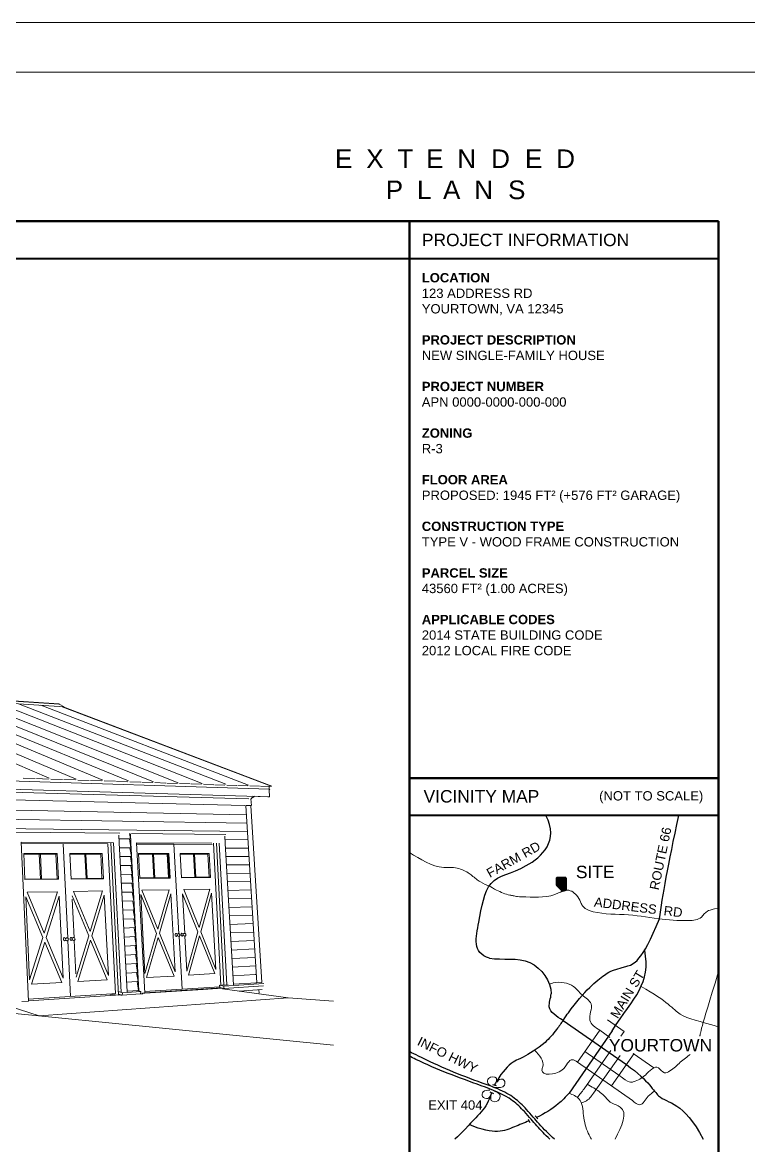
# Model space of a CAD drawing. Header units: inches. Extents: x -4969 to 16721, y 2489 to 24693.
# Drawn here: x 4529 to 5933, y 12389 to 14559 of the extents above; entities that cross this region are included whole.
import ezdxf

# ---------------------------------------------------------------- set-up
doc = ezdxf.new("R2010")
doc.units = ezdxf.units.IN
doc.header["$MEASUREMENT"] = 0
doc.layers.get('0').update_dxf_attribs({"lineweight": 5})
doc.layers.add('0-NPLT', color=1, linetype='Continuous', plot=False)
for name, color, linetype, lineweight in [('1', 1, 'Continuous', 9), ('2', 6, 'Continuous', 20), ('3', 3, 'Continuous', 30), ('4', 2, 'Continuous', 40), ('5', 4, 'Continuous', 50), ('A-TEXTx', 7, 'Continuous', 20)]:
    doc.layers.add(name, color=color, linetype=linetype, lineweight=lineweight)
doc.styles.get("Standard").update_dxf_attribs({"font": 'Arial.ttf'})

# ---------------------------------------------------------------- blocks, each defined once
blk = doc.blocks.new('BORDER 11X17')
at = {"layer": '0-NPLT', "lineweight": 9, "ltscale": 0.1}
blk.add_lwpolyline([(29864.74, -10461.77), (29048.74, -10461.77), (29048.74, -10989.77), (29864.74, -10989.77), (29864.74, -10461.77)], dxfattribs=at)
blk.add_lwpolyline([(29792.74, -10473.77), (29078.74, -10473.77), (29078.74, -10977.77), (29792.74, -10977.77)], close=True, dxfattribs=at)

msp = doc.modelspace()

# ---------------------------------------------------------------- hatches: boundary and pattern name
at = {"layer": '5', "ltscale": 0.25}
h = msp.add_hatch(dxfattribs=at)
h.set_pattern_fill('ANSI31', color=256, scale=1.125, style=0)
h.set_pattern_definition([(45, (3620.70168, -3089.8541), (-0.0994368911, 0.0994368911), [])])
h.paths.add_polyline_path([(5561.8298029, 12906.3483184), (5561.8298029, 12892.5014985), (5573.2633691, 12881.0679323), (5579.369108, 12883.3131901), (5579.369108, 12906.3483184)])

# ---------------------------------------------------------------- linework, layer by layer
at = {"layer": '1'}
for p, q in [((4600.274938, 13241.6213959), (4444.3771764, 13252.2538912)), ((4609.9415457, 13236.7869002), (4444.5651004, 13247.9032935)), ((4609.8453103, 13236.6609026), (4444.5710623, 13247.765272)), ((4830.3656737, 13089.9712044), (4444.7542027, 13243.5254169)), ((4477.6945573, 13245.539786), (4876.8477998, 13088.6309547)), ((4521.7199511, 13242.5818283), (4922.1882221, 13087.0664473)), ((4564.869051, 13239.6827466), (4966.5073732, 13085.5371797)), ((4599.8303125, 13242.3912837), (4599.6303133, 13242.4664556)), ((4600.005396, 13242.2585828), (4599.8303125, 13242.3912837)), ((4600.1436224, 13242.0773906), (4600.005396, 13242.2585828)), ((4600.2355612, 13241.8600557), (4600.1436224, 13242.0773906)), ((4600.274938, 13241.6213959), (4600.2355612, 13241.8600557)), ((4600.274938, 13241.6213959), (4609.9415457, 13236.7869002)), ((5011.5395647, 13083.7315164), (4608.1159522, 13236.7770939)), ((4609.9415457, 13236.7869002), (4609.8453103, 13236.6609026)), ((4445.4233755, 13228.0335078), (4782.9586087, 13091.8706762)), ((4446.1413711, 13211.4113096), (4734.3332611, 13093.5485326)), ((4446.8999199, 13193.8502696), (4684.5332765, 13095.2669208)), ((4447.9724006, 13175.1549117), (4633.5155713, 13097.0273274)), ((4452.0085346, 13154.0967538), (4581.2349284, 13098.8313127)), ((4554.127615, 13098.1732215), (4530.5542312, 13098.9779109)), ((4579.6531067, 13097.3018958), (4556.3593096, 13098.0970414)), ((4607.0569459, 13096.3664519), (4584.061443, 13097.151415)), ((4631.9601969, 13095.5163667), (4609.2340929, 13096.2921338)), ((4658.7000521, 13094.6035882), (4636.2614383, 13095.3695417)), ((4683.0035411, 13093.7739763), (4660.8246274, 13094.5310648)), ((4709.1032552, 13092.8830493), (4687.2015432, 13093.6306753)), ((4732.828391, 13092.0731797), (4711.1771402, 13092.8122562)), ((4758.3106791, 13091.2033289), (4736.9268267, 13091.9332775)), ((4781.4778634, 13090.4125053), (4760.3356665, 13091.1342049)), ((4785.4802333, 13090.2758824), (4806.3643782, 13089.5629915)), ((4808.3421772, 13089.4954783), (4829.1660082, 13088.7846462)), ((4853.3044581, 13087.960668), (4832.7300838, 13088.6629847)), ((4875.4132055, 13087.2059747), (4855.2366991, 13087.89471)), ((4899.1691866, 13086.3950522), (4879.2333064, 13087.0755736)), ((4920.7757116, 13085.6575025), (4901.0574258, 13086.3305962)), ((4943.9950981, 13084.864897), (4924.5093119, 13085.5300542)), ((4965.1163211, 13084.1439133), (4945.8408217, 13084.8018922)), ((4968.766326, 13084.0193185), (4987.8170906, 13083.369011)), ((4989.6217184, 13083.3074091), (5008.6270575, 13082.6586522)), ((4452.1012584, 13073.4349332), (4967.161356, 13059.1526631)), ((4959.2352593, 13046.4129145), (4452.734539, 13058.7739574)), ((4454.1181158, 13079.1198607), (5006.9300524, 13063.0694394)), ((4453.6213368, 13038.2438451), (4962.0623964, 13028.2032778)), ((4982.3919602, 12703.4147474), (4961.4137549, 13046.4713989)), ((4961.4137549, 13046.4713989), (4970.8626648, 13046.2395351)), ((4454.4050802, 13020.0995297), (4963.0438433, 13012.1493309)), ((4455.189829, 13001.9319398), (4964.0264036, 12996.0771711)), ((4515.6244141, 12994.4300618), (4717.6645088, 12992.422086)), ((4526.8453157, 12975.2661918), (4540.8814535, 12668.2180566)), ((4705.2689451, 12974.2779233), (4526.8453157, 12975.2661918)), ((4694.3480334, 12971.8621916), (4526.9630921, 12972.6897686)), ((4608.1006446, 12972.2230983), (4616.9415685, 12790.0819456)), ((4608.1047105, 12972.2230783), (4616.945734, 12790.0804115)), ((4709.2417926, 12683.0995417), (4694.3480334, 12971.8621916)), ((4699.9477313, 12974.3073969), (4715.1787677, 12680.1565081)), ((4705.2851175, 12974.2778203), (4720.2875466, 12685.7762326)), ((4716.579519, 12974.2159766), (4715.8116314, 12988.8799161)), ((4716.160046, 12981.6720919), (4738.138959, 12981.7832674)), ((4716.5795558, 12974.2152742), (4716.5784824, 12974.2152667)), ((4716.579519, 12974.2159766), (4716.5887396, 12974.215926)), ((4716.5795558, 12974.2152742), (4716.579519, 12974.2159766)), ((4716.5887396, 12974.215926), (4731.6645813, 12686.506369)), ((4736.3150047, 12981.7740413), (4739.0481135, 12964.6745252)), ((4736.4470075, 12992.3688512), (4738.138959, 12981.7832674)), ((4738.0710365, 12991.6948148), (4739.0067811, 12974.0910505)), ((4739.0057072, 12974.0910431), (4739.0067811, 12974.0910505)), ((4739.0057072, 12974.0910431), (4754.2250277, 12687.9542146)), ((4740.085346, 12992.1992565), (4922.2133684, 12990.3891769)), ((4750.126623, 12974.0294448), (4765.6824745, 12683.7070716)), ((4750.1294826, 12973.9760753), (4895.5238956, 12973.1726296)), ((4750.2609522, 12971.5224275), (4822.1982187, 12971.1678677)), ((4822.1982187, 12971.1678677), (4822.2018852, 12971.1678496)), ((4822.1982187, 12971.1678677), (4831.8800573, 12798.5316381)), ((4822.2018852, 12971.1678496), (4895.9282657, 12970.8044717)), ((4912.9796643, 12698.7962089), (4898.8262062, 12973.2057804)), ((4904.5536588, 12973.1740567), (4918.7197236, 12699.5905354)), ((4909.8910449, 12973.1444801), (4924.0983057, 12699.9342386)), ((4921.186449, 12973.0826309), (4920.3559589, 12987.0229026)), ((4920.7556913, 12980.3131554), (4965.0100793, 12979.9867677)), ((4921.194667, 12973.0825858), (4937.4898252, 12699.7154717)), ((4531.922994, 12953.3309561), (4534.2305038, 12902.9745794)), ((4531.922994, 12953.3309561), (4596.6324016, 12953.3002663)), ((4559.2214899, 12952.4840857), (4531.9614072, 12952.492671)), ((4531.9614072, 12952.492671), (4531.9614505, 12952.4917254)), ((4561.3411374, 12952.4834917), (4531.9614505, 12952.4917254)), ((4559.2214899, 12952.4840857), (4559.2214459, 12952.4850253)), ((4562.048279, 12952.4842325), (4561.3411374, 12952.4834917)), ((4564.3128027, 12904.1828437), (4562.048279, 12952.4842325)), ((4563.8527267, 12952.4837264), (4562.048279, 12952.4842325)), ((4564.2415175, 12952.4826789), (4563.8527267, 12952.4837264)), ((4566.5085679, 12904.2069322), (4564.2415175, 12952.4826789)), ((4591.7103706, 12952.4759131), (4564.2415175, 12952.4826789)), ((4591.7103706, 12952.4759131), (4591.7104153, 12952.4749807)), ((4591.877928, 12952.4749337), (4591.7103706, 12952.4759131)), ((4591.8776934, 12952.4758662), (4591.877928, 12952.4749337)), ((4594.003634, 12952.474338), (4591.877928, 12952.4749337)), ((4594.003634, 12952.474338), (4595.4221206, 12952.4748721)), ((4596.3043163, 12904.5520608), (4594.003634, 12952.474338)), ((4596.6324016, 12953.3002663), (4595.4221206, 12952.4748721)), ((4599.018376, 12903.6984901), (4596.6324016, 12953.3002663)), ((4623.7536976, 12903.9748715), (4621.338672, 12953.2885488)), ((4683.1006677, 12953.2592569), (4621.338672, 12953.2885488)), ((4621.3788765, 12952.467592), (4647.3249311, 12952.4593946)), ((4621.3789218, 12952.466666), (4621.3788765, 12952.467592)), ((4621.3789218, 12952.466666), (4649.4593883, 12952.4587964)), ((4647.3249311, 12952.4593946), (4647.3248852, 12952.4603149)), ((4649.4593883, 12952.4587964), (4650.1714558, 12952.4595165)), ((4652.5362708, 12905.1506907), (4650.1714558, 12952.4595165)), ((4650.1714558, 12952.4595165), (4651.9362746, 12952.4590215)), ((4651.9362746, 12952.4590215), (4652.27565, 12952.4580071)), ((4652.27565, 12952.4580071), (4652.275604, 12952.4589264)), ((4652.27565, 12952.4580071), (4677.6974712, 12952.4508826)), ((4654.6427385, 12905.1737995), (4652.27565, 12952.4580071)), ((4652.27565, 12952.4580071), (4680.481522, 12952.4511161)), ((4683.1978719, 12905.5049457), (4680.8168175, 12952.1324277)), ((4683.4358845, 12952.9405999), (4685.9054026, 12904.6693268)), ((4717.0692005, 12964.5633497), (4739.0481135, 12964.6745252)), ((4737.2241592, 12964.6652992), (4739.957268, 12947.5657831)), ((4753.7512974, 12953.2257494), (4756.3134824, 12905.4560352)), ((4753.7512974, 12953.2257494), (4812.0384539, 12953.1981055)), ((4777.8518369, 12952.4228141), (4753.793954, 12952.4304534)), ((4753.793954, 12952.4304534), (4753.7940021, 12952.4295564)), ((4780.0037498, 12952.4222111), (4753.7940021, 12952.4295564)), ((4777.8518369, 12952.4228141), (4777.8517883, 12952.4237059)), ((4780.7216187, 12952.422901), (4780.0037498, 12952.4222111)), ((4783.2236925, 12906.5843843), (4780.7216187, 12952.422901)), ((4782.4279302, 12952.4224224), (4780.7216187, 12952.422901)), ((4782.6972884, 12952.4214562), (4782.4279302, 12952.4224224)), ((4782.6972884, 12952.4214562), (4782.6972397, 12952.4223469)), ((4785.2012868, 12906.6060793), (4782.6972884, 12952.4214562)), ((4807.0512732, 12952.4155163), (4782.6972884, 12952.4214562)), ((4807.0512732, 12952.4155163), (4807.0513223, 12952.4146309)), ((4807.2817997, 12952.4145663), (4807.0512732, 12952.4155163)), ((4807.2814892, 12952.4154518), (4807.2817997, 12952.4145663)), ((4809.4372999, 12952.4139622), (4807.2817997, 12952.4145663)), ((4809.4372999, 12952.4139622), (4810.8755146, 12952.4144437)), ((4811.9667397, 12906.9170403), (4809.4372999, 12952.4139622)), ((4812.0384539, 12953.1981055), (4810.8755146, 12952.4144437)), ((4813.4083351, 12906.8981814), (4810.8755146, 12952.4144437)), ((4814.6608554, 12906.1079827), (4812.0384539, 12953.1981055)), ((4836.9609852, 12906.3571544), (4834.316305, 12953.1875398)), ((4890.3528941, 12953.1609632), (4834.316305, 12953.1875398)), ((4834.3603365, 12952.4078569), (4857.3031246, 12952.4005477)), ((4834.3603862, 12952.4069775), (4834.3603365, 12952.4078569)), ((4834.3603862, 12952.4069775), (4859.463041, 12952.3999424)), ((4857.3031246, 12952.4005477), (4857.3030746, 12952.4014222)), ((4859.463041, 12952.3999424), (4860.1835664, 12952.4006143)), ((4862.7625702, 12907.4569578), (4860.1835664, 12952.4006143)), ((4860.1835664, 12952.4006143), (4861.8543836, 12952.4001457)), ((4861.8543836, 12952.4001457), (4862.0829888, 12952.3992082)), ((4862.0829888, 12952.3992082), (4862.0829386, 12952.4000816)), ((4864.66372, 12907.4778142), (4862.0829888, 12952.3992082)), ((4862.0829888, 12952.3992082), (4887.7645574, 12952.3920109)), ((4885.3503543, 12952.3926875), (4885.3503037, 12952.3935557)), ((4885.6018427, 12952.392617), (4885.6015068, 12952.3934853)), ((4890.3680512, 12907.7767983), (4887.7645574, 12952.3920109)), ((4890.3528941, 12953.1609632), (4893.0518119, 12906.9838882)), ((4921.7347968, 12964.0213837), (4965.9948721, 12963.8780893)), ((4717.978355, 12947.4546076), (4739.957268, 12947.5657831)), ((4718.8875095, 12930.3458655), (4740.8664225, 12930.457041)), ((4738.1333137, 12947.556557), (4740.8664225, 12930.457041)), ((4739.0793204, 12930.2302154), (4740.8664225, 12930.457041)), ((4739.0793204, 12930.2302154), (4741.775577, 12913.3482988)), ((4922.7070464, 12947.7109507), (4966.9807841, 12947.7511049)), ((4923.6804139, 12931.3817653), (4967.9678171, 12931.6057833)), ((4719.788792, 12913.145659), (4741.775577, 12913.3482988)), ((4739.986914, 12913.1304734), (4741.775577, 12913.3482988)), ((4739.986914, 12913.1304734), (4742.6858269, 12896.2189425)), ((4756.2697652, 12906.2711033), (4784.9326621, 12906.5856697)), ((4756.3134824, 12905.4560352), (4814.6608554, 12906.1079827)), ((4784.9326621, 12906.5856697), (4813.4083351, 12906.8981814)), ((4811.9667397, 12906.9170403), (4813.4083351, 12906.8981814)), ((4814.6608554, 12906.1079827), (4813.4083351, 12906.8981814)), ((4864.4359341, 12907.4581935), (4836.9158619, 12907.1561692)), ((4893.0518119, 12906.9838882), (4836.9609852, 12906.3571544)), ((4891.8143794, 12907.7586634), (4864.4359341, 12907.4581935)), ((4890.3680512, 12907.7767983), (4891.8143794, 12907.7586634)), ((4893.0518119, 12906.9838882), (4891.8143794, 12907.7586634)), ((4924.6549012, 12915.0337951), (4968.9559731, 12915.4420932)), ((4534.1894311, 12903.8709016), (4534.1911285, 12903.833859)), ((4534.1911285, 12903.833859), (4566.1202292, 12904.184271)), ((4534.2305038, 12902.9745794), (4599.018376, 12903.6984901)), ((4566.1202292, 12904.184271), (4597.7262283, 12904.531137)), ((4596.3043163, 12904.5520608), (4597.7262283, 12904.531137)), ((4654.3039368, 12905.1520599), (4623.7124892, 12904.8163282)), ((4685.9054026, 12904.6693268), (4623.7536976, 12903.9748715)), ((4684.6288905, 12905.4848668), (4654.3039368, 12905.1520599)), ((4683.1978719, 12905.5049457), (4684.6288905, 12905.4848668)), ((4685.9054026, 12904.6693268), (4684.6288905, 12905.4848668)), ((4720.6911661, 12895.924622), (4742.6858269, 12896.2189425)), ((4740.8956005, 12896.010139), (4742.6858269, 12896.2189425)), ((4740.8956005, 12896.010139), (4743.5971743, 12879.0689346)), ((4841.0066136, 12883.7135488), (4891.6681778, 12884.5658096)), ((4891.6681778, 12884.5658096), (4870.7447287, 12810.2471089)), ((4925.6305101, 12898.6670077), (4969.9452539, 12899.2600032)), ((4535.7427673, 12869.9727232), (4543.1051688, 12709.3043431)), ((4568.9819928, 12790.9698559), (4535.7427673, 12869.9727232)), ((4597.0687829, 12879.6098726), (4538.5451489, 12878.625351)), ((4538.5451489, 12878.625351), (4571.7385537, 12799.6693763)), ((4571.7385537, 12799.6693763), (4597.0687829, 12879.6098726)), ((4575.2966282, 12791.2059107), (4600.5819938, 12871.1926011)), ((4608.1936354, 12712.9549666), (4600.5819938, 12871.1926011)), ((4657.5334923, 12794.2801039), (4625.3363271, 12871.6583263)), ((4629.2975471, 12790.7912142), (4625.6436909, 12865.4011764)), ((4627.9893087, 12880.1300372), (4684.1297211, 12881.0744666)), ((4660.1432493, 12802.7968075), (4627.9893087, 12880.1300372)), ((4684.1297211, 12881.0744666), (4660.1432493, 12802.7968075)), ((4663.5902214, 12794.5065176), (4687.5343521, 12872.828513)), ((4687.5343521, 12872.828513), (4695.4629416, 12717.8496492)), ((4721.5946336, 12878.6827167), (4743.5971743, 12879.0689346)), ((4741.805382, 12878.8691751), (4743.5971743, 12879.0689346)), ((4741.805382, 12878.8691751), (4744.509621, 12861.8982378)), ((4788.6739843, 12799.1824213), (4757.9923985, 12874.1541027)), ((4757.9923985, 12874.1541027), (4766.1632845, 12721.8150266)), ((4813.1325983, 12883.2446345), (4760.4312644, 12882.3580594)), ((4760.4312644, 12882.3580594), (4791.0732881, 12807.428628)), ((4791.0732881, 12807.428628), (4813.1325983, 12883.2446345)), ((4794.3586312, 12799.3949258), (4816.3791614, 12875.2525847)), ((4824.7409806, 12725.1004799), (4816.3791614, 12875.2525847)), ((4868.4694157, 12802.1653485), (4838.6938628, 12875.672411)), ((4843.0152099, 12799.1526268), (4838.6938628, 12875.672411)), ((4870.7447287, 12810.2471089), (4841.0066136, 12883.7135488)), ((4873.9334243, 12802.369605), (4894.8201606, 12876.7283648)), ((4894.8201606, 12876.7283648), (4903.4244415, 12729.5136073)), ((4926.6072426, 12882.2813705), (4970.9356615, 12883.0594819)), ((4927.5851007, 12865.8768511), (4971.9271979, 12866.8404977)), ((4722.4991965, 12861.4199052), (4744.509621, 12861.8982378)), ((4723.404857, 12844.1361494), (4745.4231692, 12844.7068147)), ((4742.7162604, 12861.7075442), (4744.509621, 12861.8982378)), ((4742.7162604, 12861.7075442), (4745.4231692, 12844.7068147)), ((4743.6282377, 12844.525209), (4745.4231692, 12844.7068147)), ((4743.6282377, 12844.525209), (4746.3378207, 12827.4946277)), ((4928.5640862, 12849.4534168), (4972.9198648, 12850.6030191)), ((4627.3175688, 12831.2214054), (4627.316632, 12831.2214405)), ((4724.3116169, 12826.8314111), (4746.3378207, 12827.4946277)), ((4744.541316, 12827.322132), (4746.3378207, 12827.4946277)), ((4744.541316, 12827.322132), (4747.2535776, 12810.2616391)), ((4929.5442013, 12833.0110347), (4973.9136644, 12834.3470145)), ((4628.034219, 12816.5877585), (4628.0332815, 12816.5877979)), ((4628.7516051, 12801.9390842), (4628.7506669, 12801.9391279)), ((4629.2965934, 12790.7915665), (4628.7516051, 12801.9390842)), ((4725.2194783, 12809.5056522), (4747.2535776, 12810.2616391)), ((4745.44381, 12810.0978744), (4748.1587492, 12793.0073609)), ((4745.4506134, 12810.097832), (4747.2535776, 12810.2616391)), ((4766.1632845, 12721.8150266), (4788.6739843, 12799.1824213)), ((4794.3586312, 12799.3949258), (4824.7409806, 12725.1004799)), ((4824.415625, 12796.1882391), (4824.5700341, 12797.6101361)), ((4824.5700341, 12797.6101361), (4825.1494738, 12798.6684966)), ((4825.1494738, 12798.6684966), (4825.9984029, 12799.0798259)), ((4825.9984029, 12799.0798259), (4826.8892444, 12798.7343431)), ((4826.8892444, 12798.7343431), (4827.5834715, 12797.7249625)), ((4827.5856721, 12797.7150637), (4827.5834715, 12797.7249625)), ((4827.8295386, 12797.363298), (4827.5834715, 12797.7249625)), ((4829.2783497, 12797.7724908), (4828.8727879, 12797.0305737)), ((4829.2783497, 12797.7724908), (4829.6042663, 12798.243966)), ((4829.6042663, 12798.243966), (4830.3727801, 12798.616868)), ((4830.3727801, 12798.616868), (4831.0885357, 12798.7965603)), ((4831.0885357, 12798.7965603), (4831.8284, 12798.551692)), ((4832.635116, 12798.2385163), (4831.8284, 12798.551692)), ((4832.635116, 12798.2385163), (4833.0181047, 12797.7054396)), ((4833.5046274, 12796.9973805), (4833.0181047, 12797.7054396)), ((4836.0902592, 12796.6371977), (4836.242972, 12798.054931)), ((4836.242972, 12798.054931), (4836.8184743, 12799.1101425)), ((4836.8184743, 12799.1101425), (4837.6622824, 12799.5201808)), ((4838.5481921, 12799.1756085), (4837.6622824, 12799.5201808)), ((4839.4883651, 12797.8091573), (4838.5481921, 12799.1756085)), ((4839.2069663, 12797.8217899), (4840.6962819, 12797.7549311)), ((4840.9480128, 12798.2172103), (4841.2751138, 12798.6874004)), ((4842.0389855, 12799.0591304), (4841.2751138, 12798.6874004)), ((4842.0389855, 12799.0591304), (4842.7550632, 12799.2383928)), ((4842.7550632, 12799.2383928), (4843.495353, 12798.9943316)), ((4843.495353, 12798.9943316), (4844.2975954, 12798.6819823)), ((4844.2975954, 12798.6819823), (4844.6820113, 12798.1505471)), ((4844.6820113, 12798.1505471), (4845.166131, 12797.4445021)), ((4868.4694157, 12802.1653485), (4847.1262965, 12726.3560074)), ((4903.4244415, 12729.5136073), (4873.9334243, 12802.369605)), ((4930.5254477, 12816.5496721), (4974.9085985, 12818.072452)), ((4931.5078275, 12800.0692962), (4975.904669, 12801.7793)), ((4543.1051688, 12709.3043431), (4568.9819928, 12790.9698559)), ((4572.5449623, 12782.5014033), (4546.7142104, 12700.7894603)), ((4605.4870743, 12704.2047143), (4572.5449623, 12782.5014033)), ((4575.2966282, 12791.2059107), (4608.1936354, 12712.9549666)), ((4608.6207903, 12787.8896542), (4608.8078613, 12789.3885634)), ((4608.9515612, 12786.4105035), (4608.6207903, 12787.8896542)), ((4608.8078613, 12789.3885634), (4609.4624419, 12790.5052186)), ((4609.7114237, 12785.347931), (4608.9515612, 12786.4105035)), ((4609.4624419, 12790.5052186), (4610.4088108, 12790.9405145)), ((4609.7114237, 12785.347931), (4610.6964462, 12784.9867533)), ((4610.4088108, 12790.9405145), (4611.3932692, 12790.5782962)), ((4610.6964462, 12784.9867533), (4611.6424863, 12785.4233664)), ((4612.1522387, 12789.5160003), (4611.3932692, 12790.5782962)), ((4611.6424863, 12785.4233664), (4612.296174, 12786.5402981)), ((4611.9250388, 12789.1416837), (4613.2853001, 12789.0725691)), ((4612.0460551, 12786.6393603), (4613.2687186, 12786.5762806)), ((4612.3581638, 12789.1196767), (4612.1522387, 12789.5160003)), ((4612.3431859, 12786.6240308), (4612.296174, 12786.5402981)), ((4613.5658723, 12789.5518985), (4613.1076463, 12788.7690654)), ((4613.2086809, 12786.6816759), (4613.4058503, 12786.3355483)), ((4614.0940644, 12785.3724515), (4613.4058503, 12786.3355483)), ((4613.5658723, 12789.5518985), (4613.8676685, 12790.0470424)), ((4613.8676685, 12790.0470424), (4614.7245187, 12790.4417062)), ((4614.9860495, 12785.0450722), (4614.0940644, 12785.3724515)), ((4614.7245187, 12790.4417062), (4615.4318131, 12790.6292491)), ((4614.9860495, 12785.0450722), (4615.7152364, 12784.7838921)), ((4615.4318131, 12790.6292491), (4616.1611242, 12790.3693613)), ((4615.7152364, 12784.7838921), (4616.4230442, 12784.9702857)), ((4617.0527694, 12790.0409934), (4616.1611242, 12790.3693613)), ((4616.4230442, 12784.9702857), (4617.2796952, 12785.366226)), ((4617.7403926, 12789.0776992), (4617.0527694, 12790.0409934)), ((4617.1728609, 12785.3168477), (4622.4068665, 12677.4856042)), ((4617.1768628, 12785.3186973), (4622.4109608, 12677.4858689)), ((4617.2796952, 12785.366226), (4617.5823264, 12785.860758)), ((4617.5823264, 12785.860758), (4618.0401136, 12786.6443554)), ((4617.7403926, 12789.0776992), (4617.9387029, 12788.7322209)), ((4618.1705193, 12787.6953152), (4617.9387029, 12788.7322209)), ((4618.0401136, 12786.6443554), (4618.1705193, 12787.6953152)), ((4621.5762099, 12788.3878666), (4621.7612501, 12789.8821496)), ((4621.9058586, 12786.9132217), (4621.5762099, 12788.3878666)), ((4621.7612501, 12789.8821496), (4622.4111931, 12790.9953003)), ((4622.6617473, 12785.8538245), (4621.9058586, 12786.9132217)), ((4622.4111931, 12790.9953003), (4623.3515632, 12791.4291517)), ((4622.6617473, 12785.8538245), (4623.6410122, 12785.4936401)), ((4624.3302697, 12791.0679331), (4623.3515632, 12791.4291517)), ((4624.5810557, 12785.9288007), (4623.6410122, 12785.4936401)), ((4625.0852734, 12790.0088108), (4624.3302697, 12791.0679331)), ((4624.5810557, 12785.9288007), (4625.2301137, 12787.0422263)), ((4624.8697448, 12789.636054), (4626.2379284, 12789.5670288)), ((4624.9915229, 12787.1414042), (4626.2248993, 12787.0782222)), ((4625.293854, 12789.6146576), (4625.0852734, 12790.0088108)), ((4625.2784645, 12787.1267051), (4625.2301137, 12787.0422263)), ((4625.2301137, 12787.0422263), (4625.2318402, 12787.0562013)), ((4626.0618823, 12789.2650748), (4626.5168578, 12790.0454479)), ((4626.1635525, 12787.1840929), (4626.3634292, 12786.8391504)), ((4626.3634292, 12786.8391504), (4627.0480399, 12785.8789354)), ((4626.5168578, 12790.0454479), (4626.8202214, 12790.5391754)), ((4627.6716326, 12790.9325275), (4626.8202214, 12790.5391754)), ((4627.0480399, 12785.8789354), (4627.9348045, 12785.5524577)), ((4627.6716326, 12790.9325275), (4628.3795692, 12791.1196041)), ((4627.9348045, 12785.5524577), (4628.6647696, 12785.2921926)), ((4628.3795692, 12791.1196041), (4629.1096579, 12790.8606235)), ((4628.6647696, 12785.2921926), (4629.3732189, 12785.4781271)), ((4629.1096579, 12790.8606235), (4629.9960844, 12790.5331632)), ((4629.2965934, 12790.7915665), (4629.2975471, 12790.7912142)), ((4630.2244298, 12785.8727479), (4629.3732189, 12785.4781271)), ((4629.5536473, 12785.5617736), (4629.5527315, 12785.561349)), ((4630.1885897, 12772.5965607), (4629.5527315, 12785.561349)), ((4632.7223124, 12720.8591778), (4629.5536473, 12785.5617736)), ((4629.9960844, 12790.5331632), (4630.6801086, 12789.572752)), ((4630.2244298, 12785.8727479), (4630.5286253, 12786.3658672)), ((4630.9831629, 12787.147), (4630.5286253, 12786.3658672)), ((4630.6801086, 12789.572752), (4630.8811184, 12789.2284549)), ((4630.8811184, 12789.2284549), (4631.1121476, 12788.1947116)), ((4631.1121476, 12788.1947116), (4630.9831629, 12787.147)), ((4657.5334923, 12794.2801039), (4633.0402174, 12714.3485394)), ((4636.5352619, 12706.0089048), (4660.9850827, 12785.9850279)), ((4660.9850827, 12785.9850279), (4692.9003644, 12709.2842452)), ((4695.4629416, 12717.8496492), (4663.5902214, 12794.5065176)), ((4726.1284432, 12792.1588342), (4748.1587492, 12793.0073609)), ((4746.3590915, 12792.8531517), (4748.1587492, 12793.0073609)), ((4746.3590915, 12792.8531517), (4749.0767185, 12775.7326066)), ((4791.9635553, 12791.144223), (4769.4926174, 12713.7349725)), ((4822.3848766, 12716.8085083), (4791.9635553, 12791.144223)), ((4824.7277935, 12794.7841447), (4824.415625, 12796.1882391)), ((4825.4227871, 12793.7745134), (4824.7277935, 12794.7841447)), ((4825.4227871, 12793.7745134), (4826.314102, 12793.429967)), ((4826.314102, 12793.429967), (4827.162738, 12793.8424832)), ((4827.911302, 12794.9908988), (4827.162738, 12793.8424832)), ((4827.5419281, 12797.3762914), (4829.0251425, 12797.3092845)), ((4827.6747316, 12795.0017507), (4829.0658115, 12794.9379391)), ((4828.9836553, 12795.0498809), (4829.4704099, 12794.3422122)), ((4829.4704099, 12794.3422122), (4829.8526705, 12793.8083378)), ((4830.6596977, 12793.496053), (4829.8526705, 12793.8083378)), ((4830.6596977, 12793.496053), (4831.3994476, 12793.2500204)), ((4831.3994476, 12793.2500204), (4832.1157014, 12793.4286787)), ((4832.1157014, 12793.4286787), (4832.884, 12793.8027294)), ((4832.1648997, 12793.4526312), (4837.8873181, 12691.4165631)), ((4832.1684901, 12793.4543792), (4837.8910064, 12691.4168016)), ((4832.884, 12793.8027294), (4833.2106984, 12794.2736544)), ((4833.2106984, 12794.2736544), (4833.61584, 12795.0162591)), ((4833.7233944, 12796.0131504), (4833.5046274, 12796.9973805)), ((4833.61584, 12795.0162591), (4833.7233944, 12796.0131504)), ((4836.4014269, 12795.237164), (4836.0902592, 12796.6371977)), ((4837.0929912, 12794.2304001), (4836.4014269, 12795.237164)), ((4837.0929912, 12794.2304001), (4837.9793697, 12793.8867586)), ((4838.8228864, 12794.297977), (4837.9793697, 12793.8867586)), ((4839.5744596, 12795.443489), (4838.8228864, 12794.297977)), ((4839.3403528, 12795.4541603), (4840.7399263, 12795.3903633)), ((4841.1409147, 12794.7969239), (4840.656564, 12795.5025807)), ((4841.1409147, 12794.7969239), (4841.5246062, 12794.2646956)), ((4841.5246062, 12794.2646956), (4842.3271584, 12793.9532321)), ((4842.3271584, 12793.9532321), (4843.0673342, 12793.7080132)), ((4843.0673342, 12793.7080132), (4843.7839091, 12793.8862478)), ((4847.1262965, 12726.3560074), (4843.3191496, 12793.7706476)), ((4844.5475649, 12794.2591196), (4843.7839091, 12793.8862478)), ((4844.5475649, 12794.2591196), (4844.8754448, 12794.7287629)), ((4845.2778282, 12795.4691535), (4844.8754448, 12794.7287629)), ((4845.166131, 12797.4445021), (4845.3841959, 12796.4631217)), ((4845.3841959, 12796.4631217), (4845.2778282, 12795.4691535)), ((4850.3566144, 12718.4339282), (4871.6621128, 12794.2835207)), ((4871.6621128, 12794.2835207), (4901.1900188, 12721.3878252)), ((4932.4913427, 12783.5698739), (4976.9018779, 12785.4675265)), ((4630.1885897, 12772.5965607), (4630.18765, 12772.596613)), ((4630.9081904, 12757.902665), (4630.9072501, 12757.9027217)), ((4727.0385136, 12774.7909188), (4749.0767185, 12775.7326066)), ((4727.9496915, 12757.4018675), (4749.9957992, 12758.4369371)), ((4747.27548, 12775.587574), (4749.0767185, 12775.7326066)), ((4747.27548, 12775.587574), (4749.9957992, 12758.4369371)), ((4748.1929773, 12758.3011036), (4749.9957992, 12758.4369371)), ((4748.1929773, 12758.3011036), (4750.9159933, 12741.1203145)), ((4933.4759951, 12767.0513723), (4977.9002272, 12769.1370996)), ((4728.8619789, 12739.9916417), (4750.9159933, 12741.1203145)), ((4749.1115856, 12740.9937024), (4750.9159933, 12741.1203145)), ((4749.1115856, 12740.9937024), (4751.8373028, 12723.7827006)), ((4903.4244415, 12729.5136073), (4901.0399351, 12735.4936981)), ((4934.4617868, 12750.5137581), (4978.8997189, 12752.7879874)), ((4935.4487198, 12733.9569983), (4979.9003548, 12736.4201576)), ((4729.7753779, 12722.5602026), (4751.8373028, 12723.7827006)), ((4750.0313068, 12723.6653325), (4751.8373028, 12723.7827006)), ((4750.0313068, 12723.6653325), (4752.7597299, 12706.4240573)), ((4769.4926174, 12713.7349725), (4822.3848766, 12716.8085083)), ((4901.1900188, 12721.3878252), (4850.3566144, 12718.4339282)), ((4936.4368115, 12717.3808001), (4979.0775693, 12719.924736)), ((4979.0775693, 12719.924736), (4980.9021369, 12720.0335781)), ((4546.7142104, 12700.7894603), (4605.4870743, 12704.2047143)), ((4692.9003644, 12709.2842452), (4636.5352619, 12706.0089048)), ((4730.6899048, 12705.1072384), (4750.952143, 12706.3159556)), ((4750.952143, 12706.3159556), (4752.7597299, 12706.4240573)), ((4750.952143, 12706.3159556), (4753.6832765, 12689.0443464)), ((4765.6485359, 12684.340476), (4913.4070516, 12693.9800424)), ((4765.6824745, 12683.7070716), (4878.7297753, 12691.098839)), ((4837.8873181, 12691.4165631), (4837.8910064, 12691.4168016)), ((4874.3241816, 12691.4303286), (4878.7297753, 12691.098839)), ((4878.7297753, 12691.098839), (4915.2988463, 12693.4902444)), ((4910.5589427, 12699.4196493), (4918.7927675, 12697.2990838)), ((4910.8389061, 12694.6449519), (4910.5589427, 12699.4196493)), ((4918.2977913, 12692.7137981), (4910.8389061, 12694.6449519)), ((4914.4769187, 12699.3194109), (4926.6878409, 12700.0997155)), ((5043.2411974, 12674.865899), (4916.3222761, 12692.2155055)), ((4918.2977913, 12692.7137981), (4995.2720427, 12697.7664733)), ((4918.7927675, 12697.2990838), (4918.2977913, 12692.7137981)), ((4918.7927675, 12697.2990838), (4995.7616992, 12702.2624378)), ((4937.4260175, 12700.7859084), (4981.9050673, 12703.6282168)), ((4528.4228997, 12667.4005283), (4540.8814535, 12668.2180566)), ((4718.7049679, 12680.3702472), (4540.858108, 12668.7287524)), ((4561.6344572, 12639.9634818), (5043.2411974, 12674.865899)), ((4698.2893631, 12682.3914596), (4698.3297485, 12681.6025979)), ((4698.3297485, 12681.6025979), (4700.4908337, 12681.4247797)), ((4700.4341633, 12682.5301224), (4700.4908337, 12681.4247797)), ((4700.4908337, 12681.4247797), (4702.1199513, 12681.5305379)), ((4702.0632403, 12682.6354434), (4709.2417926, 12683.0995417)), ((4702.0632403, 12682.6354434), (4702.135378, 12681.229979)), ((4715.1787677, 12680.1565081), (4702.135378, 12681.229979)), ((4715.0991455, 12681.9164416), (4714.8395359, 12686.9301384)), ((4714.8395359, 12686.9301384), (4722.9922409, 12684.672855)), ((4722.4845143, 12679.8603975), (4715.0991455, 12681.9164416)), ((4717.2530483, 12680.2922777), (4715.1787677, 12680.1565081)), ((4719.8541285, 12680.0623836), (4716.1767862, 12681.0475545)), ((4717.2539304, 12680.2752652), (4717.1383299, 12680.284769)), ((4717.2284951, 12680.7657986), (4717.2530483, 12680.2922777)), ((4717.2530483, 12680.2922777), (4717.2539304, 12680.2752652)), ((4719.8541285, 12680.0623836), (4720.5878095, 12680.002081)), ((4720.5674238, 12680.3941045), (4720.5878095, 12680.002081)), ((4720.5878095, 12680.002081), (4721.7108624, 12680.0757778)), ((4722.9922409, 12684.672855), (4722.4845143, 12679.8603975)), ((4757.4718368, 12682.1570042), (4722.4845143, 12679.8603975)), ((4757.9773676, 12686.9288766), (4722.9922409, 12684.672855)), ((4731.6055187, 12687.6335295), (4753.6832765, 12689.0443464)), ((4750.8890101, 12688.8657866), (4754.2250277, 12687.9542146)), ((4754.2250277, 12687.9542146), (4757.9773676, 12686.9288766)), ((4757.9773676, 12686.9288766), (4757.4718368, 12682.1570042)), ((4757.4999949, 12682.4227976), (4761.7077346, 12682.6989188)), ((4761.6678989, 12683.4445424), (4761.6738905, 12683.4440621)), ((4761.6738905, 12683.4440621), (4765.6824745, 12683.7070716)), ((4761.6738905, 12683.4440621), (4761.7480971, 12682.0546273)), ((5043.2411974, 12674.865899), (5130.2495403, 12668.2265526)), ((4477.1953114, 12648.3331373), (5130.2495403, 12583.6020354)), ((4561.6344572, 12639.9634818), (4484.9418617, 12664.2678345))]:
    msp.add_line(p, q, dxfattribs=at)
for centre, start, end in [((4680.4814399, 12952.1153015), 2.9232967188, 89.9860019747), ((4683.1005085, 12952.9234424), 2.9286511378, 89.9728262832)]:
    msp.add_arc(centre, 0.3358146, start, end, dxfattribs=at)
at = {"layer": '2'}
for p, q in [((4599.6303133, 13242.4664556), (4444.3412051, 13253.0866572)), ((5009.7549953, 13083.7929776), (4606.3717027, 13236.8942857)), ((4451.8560133, 13095.6177766), (5006.4758271, 13077.4467578)), ((5006.4758271, 13077.4467578), (5006.1431322, 13082.7434422)), ((4970.96478, 13059.1526631), (4972.1376578, 13059.1621822)), ((4971.7530188, 13046.311018), (4970.96478, 13059.1526631)), ((4972.0818764, 13059.6868456), (4972.2476355, 13060.1981724)), ((4972.1376578, 13059.1621822), (4972.0818764, 13059.6868456)), ((4972.2476355, 13060.1981724), (4972.6228439, 13060.6588704)), ((4972.6228439, 13060.6588704), (4973.1801443, 13061.0353363)), ((4973.1801443, 13061.0353363), (4973.8789022, 13061.3001024)), ((4973.8789022, 13061.3001024), (4974.6681608, 13061.4338391)), ((5003.3919779, 13063.0397702), (4973.9503075, 13063.8935374)), ((4974.6220277, 13062.1837581), (4975.6883833, 13062.3545749)), ((4974.6681608, 13061.4338391), (4974.6220277, 13062.1837581)), ((4975.6883833, 13062.3545749), (4976.6188725, 13062.7214904)), ((4976.6188725, 13062.7214904), (4977.3293548, 13063.2513688)), ((4977.3293548, 13063.2513688), (4977.7537316, 13063.8935374)), ((5003.3919779, 13063.0397702), (5006.9300524, 13063.0694394)), ((5006.0886104, 13076.4690441), (5006.9300524, 13063.0694394)), ((5007.5791449, 13076.420593), (5006.4758271, 13077.4467578)), ((4970.8626648, 13046.2395351), (4991.9034139, 12704.0257851)), ((4910.7519881, 12696.127314), (4765.520075, 12686.7379712)), ((4948.3579876, 12687.8362767), (4992.7393761, 12690.8273003)), ((4980.558393, 12703.5421613), (4982.3919602, 12703.4147474)), ((4991.9034139, 12704.0257851), (4982.3919602, 12703.4147474)), ((4986.2316062, 12690.388718), (4986.6339172, 12683.8211301)), ((4702.0632403, 12682.6354434), (4540.6992822, 12672.2031528))]:
    msp.add_line(p, q, dxfattribs=at)
at = {"layer": '2', "ltscale": 0.25}
for p, q in [((5659.7479188, 12632.531618), (5692.2290678, 12609.9262046)), ((5645.414334, 12611.9360511), (5602.0441615, 12550.4064488)), ((5645.414334, 12611.9360511), (5664.669884, 12598.2077852)), ((5692.2290678, 12609.9262046), (5685.4001846, 12600.8692136)), ((5666.6904494, 12572.7026327), (5614.7053217, 12498.7864311)), ((5616.2959981, 12571.0589087), (5682.1483001, 12525.1279164)), ((5684.3320191, 12563.0256035), (5632.8359906, 12490.3260873)), ((5711.4275237, 12567.1984951), (5667.8619591, 12504.6002329)), ((5709.6388459, 12567.2386901), (5749.5475957, 12539.4640019)), ((5602.0441615, 12550.4064488), (5707.971938, 12476.6854982))]:
    msp.add_line(p, q, dxfattribs=at)
for points, knots in [([(5433.6293714, 12889.7468023), (5427.0284604, 12892.3468215), (5414.012417, 12897.4736841), (5401.0425056, 12908.6421387), (5389.9434959, 12917.3103819), (5379.1066311, 12922.257516), (5366.1328538, 12926.7226821), (5353.9551023, 12926.4442303), (5322.0154815, 12925.7828885), (5298.8598607, 12942.7627372), (5277.0505224, 12955.2949017)], [0, 0, 0, 0, 10.5602504167, 20.8232890169, 25.4441509396, 31.6280508815, 38.6057542731, 45.7814586632, 49.7271138847, 86.3158346207, 86.3158346207, 86.3158346207, 86.3158346207]), ([(5430.883405, 12891.1237453), (5435.6226688, 12888.2351975), (5444.4006313, 12882.8850915), (5457.9858749, 12876.8989007), (5468.8910114, 12873.2093807), (5478.379396, 12871.9301369), (5488.584135, 12869.3565343), (5518.1620129, 12869.9122328), (5551.2311008, 12867.361045), (5581.6646065, 12886.7430653), (5600.2724236, 12875.8185018), (5606.8648399, 12862.4439042), (5611.203404, 12851.9883305), (5617.4490664, 12846.1555318), (5643.8515819, 12835.8030192), (5692.0366686, 12837.7123171), (5736.3422156, 12830.8828371), (5758.2707017, 12827.5026699)], [0, 0, 0, 0, 16.6279664137, 30.7979610766, 44.4920966789, 50.9401021825, 59.4891991332, 75.911550602, 139.4561288894, 154.7837285782, 177.4948369211, 192.3498517737, 199.9741206495, 211.2555292528, 216.6396399989, 284.7713616211, 351.537301842, 351.537301842, 351.537301842, 351.537301842]), ([(5758.2707017, 12827.5026699), (5777.2162353, 12825.3579125), (5804.3969884, 12822.2808748), (5840.9203944, 12825.6878822), (5849.7523777, 12841.8862186), (5857.272073, 12844.1515601), (5874.9682298, 12848.7319622)], [0, 0, 0, 0, 29.2750694592, 42.000317918, 50.3195835158, 53.8748391474, 53.8748391474, 53.8748391474, 53.8748391474]), ([(5838.2571484, 12600.8190464), (5838.3372176, 12601.6699384), (5839.6654072, 12603.8623443), (5838.3187297, 12609.2963113), (5873.9494846, 12723.3807617)], [82.6611391763, 82.6611391763, 82.6611391763, 82.6611391763, 83.8686182633, 88.1627848659, 88.1627848659, 88.1627848659, 88.1627848659]), ([(5645.414334, 12611.9360511), (5636.5305584, 12617.5522785), (5617.4802127, 12629.595701), (5636.8199406, 12664.0589511), (5609.2384027, 12678.8986237), (5593.2329251, 12703.2661091), (5565.4241924, 12706.6176831), (5550.3609352, 12702.1745663), (5547.9634321, 12701.4673891)], [0, 0, 0, 0, 27.6233521397, 59.2354438283, 83.7154501659, 106.8074147263, 146.6485066304, 154.1900350233, 154.1900350233, 154.1900350233, 154.1900350233]), ([(5724.7197345, 12696.6473727), (5777.3152187, 12667.4826791), (5796.0897308, 12635.9470483), (5838.081778, 12629.8634194), (5874.2374482, 12618.9642329)], [10.2942984589, 10.2942984589, 10.2942984589, 10.2942984589, 50.9884354146, 96.590156691, 96.590156691, 96.590156691, 96.590156691]), ([(5602.0441615, 12550.4064488), (5598.4628525, 12552.6989913), (5585.8004634, 12560.8047054), (5577.8817339, 12525.2898697), (5527.8268045, 12523.8640909), (5539.6633613, 12551.4458443), (5528.61176, 12563.2288301), (5519.264975, 12573.1941764)], [0, 0, 0, 0, 11.1363446176, 39.3746340597, 78.0717933552, 84.5302435114, 119.9391883606, 119.9391883606, 119.9391883606, 119.9391883606]), ([(5682.1483001, 12525.1279164), (5701.9135512, 12509.6255063), (5718.0025362, 12514.9424154), (5732.1003243, 12521.9925691), (5755.4328619, 12550.2412514), (5768.7160528, 12523.3297794), (5790.3269434, 12540.3979873), (5801.9375358, 12552.132066), (5814.6093281, 12561.7073513), (5819.9318777, 12565.2862614)], [3.2495897195, 3.2495897195, 3.2495897195, 3.2495897195, 8.2702467902, 23.11503682, 39.3093532161, 46.870015464, 55.9617982252, 61.3476045332, 71.069085535, 71.069085535, 71.069085535, 71.069085535]), ([(5440.8791554, 12502.195909), (5435.6941373, 12503.9319386), (5427.2504472, 12506.7590262), (5428.5529032, 12522.7218387), (5447.6350861, 12523.2833517), (5445.4116252, 12515.0164554), (5444.6878514, 12512.3254423)], [0, 0, 0, 0, 14.3849935925, 23.4256529099, 38.2872896947, 45.4597601204, 45.4597601204, 45.4597601204, 45.4597601204]), ([(5440.8791554, 12502.195909), (5449.4966931, 12501.3140996), (5461.7372927, 12500.0615526), (5462.3897369, 12515.7010275), (5452.2761225, 12519.719029), (5448.3738361, 12514.7058656), (5446.1829951, 12511.8913501)], [0, 0, 0, 0, 20.4657280353, 29.070111712, 36.5605822818, 46.1492211778, 46.1492211778, 46.1492211778, 46.1492211778]), ([(5432.5326952, 12496.1097963), (5427.5769166, 12496.2221218), (5419.187734, 12496.4122667), (5416.2077316, 12482.1202248), (5429.3978482, 12478.2140895), (5433.0267318, 12484.0667886), (5434.6163957, 12486.6306146)], [0, 0, 0, 0, 13.0084867269, 22.0208733036, 32.7743690135, 41.1572060331, 41.1572060331, 41.1572060331, 41.1572060331]), ([(5441.1486565, 12494.3448629), (5445.6857452, 12492.9194176), (5454.9780159, 12490.0000065), (5450.4923434, 12472.3242475), (5433.6452391, 12473.9495809), (5434.1651661, 12481.5739396), (5434.366597, 12484.527776)], [0, 0, 0, 0, 12.4526851175, 25.5039600361, 38.0453545098, 45.9770639126, 45.9770639126, 45.9770639126, 45.9770639126]), ([(5620.722446, 12507.8580682), (5624.948005, 12505.4774427), (5636.258189, 12499.1054299), (5652.0656993, 12488.3719023), (5664.6362052, 12470.8208772), (5703.8047109, 12461.7157954), (5687.4644424, 12427.3588856), (5674.6229137, 12401.4302578)], [0, 0, 0, 0, 7.2874541191, 19.5056915709, 28.2354434141, 39.1856847132, 70.9557702184, 70.9557702184, 70.9557702184, 70.9557702184]), ([(5707.971938, 12476.6854982), (5713.0097916, 12472.3450645), (5725.0928248, 12461.9347589), (5736.2518588, 12484.9531212), (5746.7892962, 12491.5955044), (5750.9781968, 12494.2360204)], [0, 0, 0, 0, 16.6438401643, 39.9193956236, 55.2771021102, 55.2771021102, 55.2771021102, 55.2771021102]), ([(5585.6001207, 12490.5755517), (5593.0920257, 12487.5700505), (5611.6055032, 12480.1430636), (5612.6944722, 12445.4083216), (5619.1472032, 12419.4786972), (5626.783602, 12405.2987971), (5629.050145, 12401.4302578)], [0, 0, 0, 0, 11.2891159291, 27.8968823802, 45.4825760726, 52.1986065175, 52.1986065175, 52.1986065175, 52.1986065175]), ([(5632.8359906, 12490.3260873), (5628.1817375, 12484.0474867), (5621.8743716, 12475.538836), (5612.0676473, 12472.4802649), (5609.4973804, 12471.6786377)], [0, 0, 0, 0, 22.4410074362, 30.4116715141, 30.4116715141, 30.4116715141, 30.4116715141])]:
    msp.add_open_spline(points, degree=3, knots=knots, dxfattribs=at)
msp.add_open_spline([(5614.7053217, 12498.7864311), (5610.511886, 12493.2519921), (5606.3184503, 12487.7175531), (5601.8966484, 12482.3464019)], degree=3, dxfattribs=at)
at = {"layer": '3', "ltscale": 0.25}
for p, q in [((5573.9874876, 12631.0748169), (5679.9152642, 12557.3538663)), ((5668.7423004, 12611.0576046), (5585.6001207, 12490.5755517)), ((5679.9152642, 12557.3538663), (5696.5291287, 12545.7913666)), ((5437.5260547, 12507.4599218), (5444.9107286, 12505.4812044)), ((5432.4491741, 12493.0284186), (5439.4462, 12489.9477758)), ((5506.4031482, 12440.6627854), (5510.1485943, 12433.997925)), ((5520.4888667, 12446.7982021), (5525.2059553, 12440.7817409))]:
    msp.add_line(p, q, dxfattribs=at)
for points, knots in [([(5431.6859812, 12751.2704502), (5398.2612522, 12761.1756784), (5412.7199323, 12820.8889075), (5425.4547252, 12910.0289615), (5499.1117521, 12915.7822649), (5567.4030802, 12978.1366969), (5541.0153, 13026.7543835)], [1.8089843318, 1.8089843318, 1.8089843318, 1.8089843318, 49.7111615096, 97.2480450396, 145.880284613, 195.7019315121, 195.7019315121, 195.7019315121, 195.7019315121]), ([(5573.9874876, 12631.0748169), (5578.8537306, 12638.5464675), (5597.1712541, 12663.7649523), (5624.7765961, 12696.1175934), (5655.3769262, 12719.9390932), (5668.0054415, 12728.8602044), (5726.4490351, 12742.991565), (5760.1487211, 12827.2901763)], [4.1517794915, 4.1517794915, 4.1517794915, 4.1517794915, 6.8388579227, 21.9410784129, 34.893715901, 46.4443124585, 51.1231110046, 51.1231110046, 51.1231110046, 51.1231110046]), ([(5431.6859812, 12751.2704502), (5457.3942073, 12747.0514878), (5512.3793977, 12760.2958178), (5550.7678301, 12706.5044333), (5551.1670099, 12682.1445683)], [108.7212046933, 108.7212046933, 108.7212046933, 108.7212046933, 161.2859727827, 209.8145770561, 209.8145770561, 209.8145770561, 209.8145770561]), ([(5573.9874876, 12631.0748169), (5561.5166136, 12638.7632229), (5540.7341679, 12651.5757878), (5550.465622, 12673.719363), (5551.1670099, 12682.1445683)], [0, 0, 0, 0, 18.6853954744, 31.1388133964, 31.1388133964, 31.1388133964, 31.1388133964]), ([(5573.9874876, 12631.0748169), (5570.6895967, 12625.9769843), (5558.9977518, 12609.3547716), (5534.2145331, 12580.9009779), (5494.1727696, 12558.0984847), (5477.5271847, 12552.397044), (5457.9396824, 12534.3311862), (5444.3744665, 12511.1639701), (5441.4797405, 12506.4005349)], [0, 0, 0, 0, 7.0734857853, 18.38079476, 39.0859351856, 54.9628719867, 86.8898528668, 95.3029983005, 95.3029983005, 95.3029983005, 95.3029983005]), ([(5447.9581416, 12498.7055143), (5438.1196153, 12502.8689009), (5384.3435535, 12521.3924074), (5328.4854994, 12544.8741359), (5282.8517962, 12568.0185358), (5277.0505224, 12571.0273077)], [161.4033789572, 161.4033789572, 161.4033789572, 161.4033789572, 182.5988606966, 272.6534864204, 285.8096287146, 285.8096287146, 285.8096287146, 285.8096287146]), ([(5499.2861407, 12454.9590545), (5492.2428807, 12462.6298903), (5468.9693234, 12485.4297446), (5393.3748187, 12513.1138097), (5325.7953623, 12537.655897), (5281.2901865, 12560.1411703), (5277.0505224, 12562.3395273)], [115.2762235401, 115.2762235401, 115.2762235401, 115.2762235401, 136.0296753253, 180.8327500723, 272.0117663713, 281.6610563324, 281.6610563324, 281.6610563324, 281.6610563324]), ([(5696.5291287, 12545.7913666), (5742.6537215, 12512.5883748), (5756.9671106, 12466.3618097), (5806.5604465, 12475.7062443), (5845.034392, 12401.6155306)], [0, 0, 0, 0, 16.9890671827, 44.3193036623, 44.3193036623, 44.3193036623, 44.3193036623]), ([(5503.3350223, 12459.3046862), (5496.0230194, 12467.2514453), (5480.3853213, 12482.5632864), (5461.0952808, 12492.9567785), (5447.9581416, 12498.7055143)], [115.3816991759, 115.3816991759, 115.3816991759, 115.3816991759, 136.8969025792, 159.4018649633, 159.4018649633, 159.4018649633, 159.4018649633]), ([(5435.9476871, 12491.4880972), (5434.085195, 12485.8439283), (5428.0188357, 12467.4602023), (5401.5214662, 12438.1304333), (5378.6334455, 12415.0768787), (5365.0848151, 12401.4302578)], [0, 0, 0, 0, 17.7212510637, 57.7202144376, 115.7466256076, 115.7466256076, 115.7466256076, 115.7466256076]), ([(5585.6001207, 12490.5755517), (5578.9353141, 12483.4043662), (5560.8819812, 12463.9793763), (5538.0418407, 12450.9140302), (5522.8923556, 12443.7326464)], [0, 0, 0, 0, 14.5994980331, 39.5464738612, 39.5464738612, 39.5464738612, 39.5464738612]), ([(5548.5175339, 12401.4302578), (5539.0843285, 12410.5770796), (5523.3074197, 12426.7093542), (5508.8171626, 12444.4023569), (5499.2861407, 12454.9590545)], [68.320364495, 68.320364495, 68.320364495, 68.320364495, 90.9939056121, 113.2711511119, 113.2711511119, 113.2711511119, 113.2711511119]), ([(5557.3083688, 12401.4302578), (5546.7924889, 12411.3869215), (5529.1031022, 12429.0981125), (5512.9528564, 12448.6841), (5503.3274727, 12459.2999199)], [63.4753844556, 63.4753844556, 63.4753844556, 63.4753844556, 90.8642198467, 113.3913550189, 113.3913550189, 113.3913550189, 113.3913550189]), ([(5508.350181, 12437.1981241), (5498.9837232, 12433.1752103), (5469.9543568, 12421.5509314), (5442.0468599, 12408.9313321), (5392.9543557, 12429.7553717)], [47.4270922702, 47.4270922702, 47.4270922702, 47.4270922702, 62.5005608437, 93.4733431216, 93.4733431216, 93.4733431216, 93.4733431216])]:
    msp.add_open_spline(points, degree=3, knots=knots, dxfattribs=at)
for points in [[(5760.1487211, 12827.2901763), (5766.8653984, 12870.5284125), (5776.4533557, 12931.3487929), (5798.0098071, 13026.7543835)], [(5668.7423004, 12611.0576046), (5711.8192796, 12676.7065569), (5744.469672, 12701.5705099), (5731.8230892, 12766.7469379)]]:
    msp.add_open_spline(points, degree=3, dxfattribs=at)
at = {"layer": '4', "ltscale": 0.1}
msp.add_line((3425.6975019, 14102.5008975), (5874.6735625, 14102.5008975), dxfattribs=at)
at = {"layer": '4', "ltscale": 0.25}
msp.add_line((5874.6735625, 13026.7543835), (5277.0505224, 13026.7543835), dxfattribs=at)
at = {"layer": '5', "ltscale": 0.1}
for p, q in [((3372.2714778, 14174.5008975), (5874.6735625, 14174.5008975)), ((5277.0505224, 14174.5008975), (5277.0505224, 10502.542468)), ((5874.6735625, 14174.5008975), (5874.6735625, 10502.542468))]:
    msp.add_line(p, q, dxfattribs=at)
at = {"layer": '5', "ltscale": 0.25}
msp.add_line((5874.6735625, 13098.7543835), (5277.0505224, 13098.7543835), dxfattribs=at)
at = {"layer": '5', "ltscale": 10, "flags": 128}
msp.add_lwpolyline([(5579.369108, 12883.3131901), (5579.369108, 12906.3483184), (5561.8298029, 12906.3483184), (5561.8298029, 12892.5014985), (5573.2633691, 12881.0679323), (5579.369108, 12883.3131901)], close=True, dxfattribs=at)

# ---------------------------------------------------------------- block references
at = {"ltscale": 0.1, "xscale": 8, "yscale": 8, "zscale": 8}
msp.add_blockref('BORDER 11X17', (-232395.2402991, 98252.6776261), dxfattribs=at)

# ---------------------------------------------------------------- texts
at = {"ltscale": 0.5, "attachment_point": 1}
for s, insert, char_height in [('{PROJECT INFORMATION}', (5301.4041179, 14150.5214736), 24), ('{VICINITY MAP}', (5304.629803, 13075.9352058), 24), ('{(NOT TO SCALE)}', (5643.8280918, 13073.8499883), 18)]:
    msp.add_mtext(s, dxfattribs=dict(at, insert=insert, char_height=char_height))
at = {"layer": 'A-TEXTx', "insert": (5379.8238873, 14313.2776692), "char_height": 36, "width": 0.949728151, "attachment_point": 2}
msp.add_mtext('{\\fArial|b0|i0|c0|p18;\\T1.8;EXTENDED PLANS}', dxfattribs=at)
at = {"layer": 'A-TEXTx', "ltscale": 0.5, "insert": (5301.1434384, 14134.5115356), "char_height": 36, "width": 576.580922634, "attachment_point": 1}
msp.add_mtext('{\\fArial|b1|i0|c0|p34;\\P\\H0.5x;LOCATION\\P\\fArial|b0|i0|c0|p34;123 ADDRESS RD\\PYOURTOWN, VA 12345\\fArial|b1|i0|c0|p34;\\P\\PPROJECT DESCRIPTION\\P\\fArial|b0|i0|c0|p34;NEW SINGLE-FAMILY HOUSE\\fArial|b1|i0|c0|p34;\\P\\PPROJECT NUMBER\\P\\fArial|b0|i0|c0|p34;APN 0000-0000-000-000\\fArial|b1|i0|c0|p34;\\P\\PZONING\\P\\fArial|b0|i0|c0|p34;R-3\\fArial|b1|i0|c0|p34; \\P\\PFLOOR AREA\\fArial|b0|i0|c0|p34;\\PPROPOSED: 1945 FT²\\fArial|b1|i0|c0|p34; \\fArial|b0|i0|c0|p34;(+576 FT² GARAGE)\\fArial|b1|i0|c0|p34;\\P\\PCONSTRUCTION TYPE\\P\\fArial|b0|i0|c0|p34;TYPE V - WOOD FRAME CONSTRUCTION\\fArial|b1|i0|c0|p34;\\P\\PPARCEL SIZE\\P\\fArial|b0|i0|c0|p34;43560 FT² (1.00 ACRES)\\P\\P\\fArial|b1|i0|c0|p34;APPLICABLE CODES\\P\\fArial|b0|i0|c0|p34;2014 STATE BUILDING CODE\\P2012 LOCAL FIRE CODE}', dxfattribs=at)
at = {"layer": 'A-TEXTx', "ltscale": 0.25, "char_height": 18, "attachment_point": 4}
for s, insert, rotation in [('{ROUTE 66}', (5750.0048471, 12883.5329361), 78.2611947749), ('{FARM RD}', (5428.2731991, 12913.8665371), 29.3664369485), ('{ADDRESS  RD}', (5634.2727946, 12859.9421144), 352.9629523017), ('{MAIN ST}', (5672.0384488, 12637.8160043), 58.6697079056), ('{INFO HWY}', (5294.7371338, 12592.3299891), 333.5433990508)]:
    msp.add_mtext(s, dxfattribs=dict(at, insert=insert, rotation=rotation))
at = {"layer": 'A-TEXTx', "ltscale": 0.25, "attachment_point": 4}
for s, insert, char_height in [('{SITE}', (5598.9476375, 12917.6730309), 24), ('{YOURTOWN}', (5662.6982429, 12582.9438933), 24), ('{EXIT 404}', (5313.5616731, 12467.5026949), 18)]:
    msp.add_mtext(s, dxfattribs=dict(at, insert=insert, char_height=char_height))

doc.saveas('drawing.dxf')
